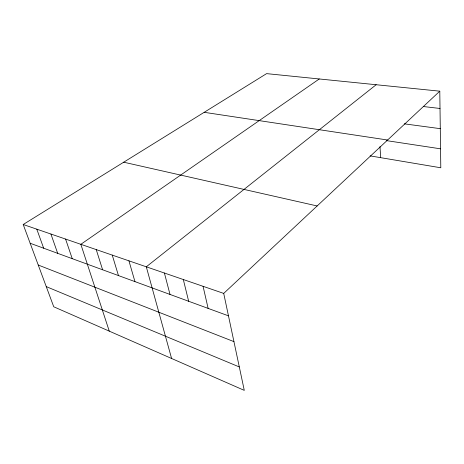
<?xml version="1.0" encoding="UTF-8"?>
<svg xmlns="http://www.w3.org/2000/svg" width="464" height="464" viewBox="0 0 464 464"><rect width="100%" height="100%" fill="white"/><g stroke="black" fill="none" stroke-linecap="round" stroke-linejoin="round"><path stroke-width="0.7" d="M223.712 293.405L439.791 91.176L266.597 73.631L23.2 224.506L53.743 306.779L244.279 390.369L223.712 293.405L23.2 224.506M376.165 84.732L146.299 266.806L171.587 358.481M319.261 78.967L80.84 244.313L109.272 331.145M423.632 106.563L440.017 108.472M404.301 123.842L440.284 128.667M204.183 112.317L387.602 140.018M386.518 140.627L440.551 148.822M370.127 155.887L440.8 167.782L439.791 91.176M123.714 162.203L317.144 205.958M30.16 243.258L228.468 315.839M38.239 265.025L233.937 341.632M46.255 286.607L239.308 366.943M36.801 229.181L43.668 248.205M50.918 234.03L57.681 253.332M65.586 239.07L72.233 258.657M96.239 249.603L102.602 269.775M112.253 255.107L118.453 275.575M128.928 260.838L134.949 281.607M164.413 273.029L170.004 294.443M183.315 279.525L188.657 301.269M203.064 286.311L208.127 308.392M379.987 146.578L380.671 157.661"/></g></svg>
